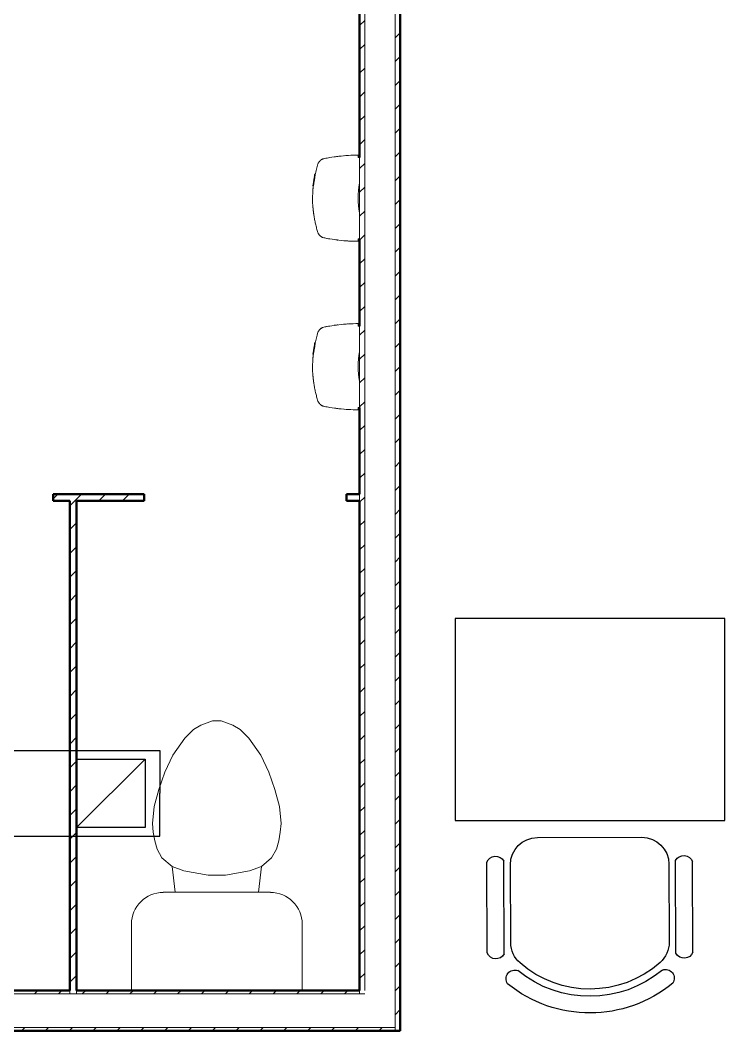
# Model space of a CAD drawing. Header units: inches. Extents: x -3 to 209, y -384 to 20.
# Drawn here: x 154.124 to 156.214, y -5.078 to -2.079 of the extents above; entities that cross this region are included whole.
import ezdxf

# ---------------------------------------------------------------- set-up
doc = ezdxf.new("R2010")
doc.units = ezdxf.units.IN
doc.header["$MEASUREMENT"] = 0
doc.linetypes.add('HIDDEN2', pattern=[0.1875, 0.125, -0.0625])
for name, color, linetype in [('A-WALL', 253, 'Continuous'), ('hidden line ko ito', 253, 'Continuous'), ('HVAC-Extraccion', 114, 'Continuous'), ('HVAC-Rejillas', 2, 'HIDDEN2'), ('NFF-FURN', 253, 'Continuous')]:
    doc.layers.add(name, color=color, linetype=linetype)
for name, color, linetype, lineweight in [('A-WALL-PATT', 253, 'Continuous', 50), ('P-SANR-FIXT', 253, 'Continuous', 9), ('Q-SPCQ', 253, 'Continuous', 9)]:
    doc.layers.add(name, color=color, linetype=linetype, lineweight=lineweight)

# ---------------------------------------------------------------- blocks, each defined once
blk = doc.blocks.new('rr')
at = {"linetype": 'ByBlock', "lineweight": -2}
for p, q in [((-0.0127, -0.0127), (0.0127, 0.0127)), ((-0.0127, -0.0127), (-0.0127, 0.0127)), ((-0.0127, 0.0127), (0.0127, 0.0127)), ((0.0127, 0.0127), (0.0127, -0.0127)), ((0.0127, -0.0127), (-0.0127, -0.0127))]:
    blk.add_line(p, q, dxfattribs=at)
blk = doc.blocks.new('A$C3D314434')
at = {"layer": 'hidden line ko ito', "linetype": 'ByBlock', "lineweight": -2}
for p, q in [((-254.2, 210.7), (-255.2, -64.8)), ((-304.2, 207.5), (-305.2, -61.3)), ((255.8, 208.7), (254.7, -66.7)), ((305.8, 205.2), (304.8, -63.6)), ((-234.3, 177.5), (-235.2, -54.2)), ((234.8, -55.9), (235.7, 175.7)), ((-155.5, -134.5), (154.5, -135.6))]:
    blk.add_line(p, q, dxfattribs=at)
for centre, radius, start, end in [((0, 0), 385.8, 50.3827, 129.1845), ((0, 0), 336.4, 50.2105, 129.3568), ((0, 0), 315, 48.506, 131.0612), ((-222.6, 284.2), 25.8, 144.9256, 291.0949), ((224.8, 282.5), 25.8, 248.4723, 34.6416), ((-278.5, 198), 27.4, 27.5656, 159.5515), ((-154.3, 177.2), 80, 131.0612, 179.7836), ((155.7, 176), 80, 359.7836, 48.506), ((280, 195.9), 27.4, 20.0157, 152.0016), ((-155.2, -54.5), 80, 179.7836, 269.7836), ((154.8, -55.6), 80, 269.7836, 359.7836), ((-279.5, -51.9), 27.4, 200.0157, 332.0016), ((279.1, -54), 27.4, 207.5656, 339.5515)]:
    blk.add_arc(centre, radius, start, end, dxfattribs=at)

msp = doc.modelspace()

# ---------------------------------------------------------------- linework, layer by layer
at = {"layer": 'A-WALL', "lineweight": 18}
for p, q in [((155.2362, -5.0684), (155.2362, 0.4323)), ((155.2362, 0.4323), (155.2362, -5.0784)), ((155.1462, -4.9584), (155.1462, -1.9734)), ((155.1462, -2.0784), (155.1462, -4.9584)), ((155.1312, -3.4855), (155.1312, -3.5055)), ((155.1312, -3.5055), (155.1312, -3.4855)), ((153.4218, -4.9684), (154.2718, -4.9684)), ((154.2718, -4.9684), (154.2718, -4.9584)), ((154.2918, -4.9684), (154.2718, -4.9684)), ((154.2718, -4.9684), (154.2918, -4.9684)), ((154.2918, -4.9684), (154.2918, -4.9584)), ((154.2918, -4.9684), (155.1312, -4.9684)), ((155.1312, -4.9684), (155.1312, -4.9584)), ((155.1462, -4.9684), (155.1312, -4.9684)), ((155.1312, -4.9684), (155.1462, -4.9684)), ((148.2118, -5.0684), (155.1462, -5.0684)), ((155.2362, -5.0684), (155.1462, -5.0684))]:
    msp.add_line(p, q, dxfattribs=at)
at = {"layer": 'A-WALL', "lineweight": 50}
for p, q in [((155.2512, -5.0784), (155.2512, 0.4173)), ((155.1312, -1.9734), (155.1312, -2.4869)), ((155.1312, -2.7283), (155.1312, -2.9869)), ((155.1312, -3.2283), (155.1312, -3.4855)), ((154.4918, -3.4855), (154.2218, -3.4855)), ((154.2218, -3.4855), (154.2218, -3.5055)), ((154.2218, -3.5055), (154.2718, -3.5055)), ((154.2718, -3.5055), (154.2718, -4.9584)), ((154.2918, -3.5055), (154.4918, -3.5055)), ((154.2918, -4.9584), (154.2918, -3.5055)), ((154.4918, -3.5055), (154.4918, -3.4855)), ((155.1312, -3.4855), (155.0918, -3.4855)), ((155.0918, -3.4855), (155.0918, -3.5055)), ((155.0918, -3.5055), (155.1312, -3.5055)), ((155.1312, -3.5055), (155.1312, -4.9584)), ((154.2718, -4.9584), (153.4218, -4.9584)), ((155.1312, -4.9584), (154.2918, -4.9584)), ((148.2018, -5.0784), (155.1462, -5.0784)), ((155.1462, -5.0784), (155.2362, -5.0784)), ((155.2362, -5.0784), (155.2512, -5.0784))]:
    msp.add_line(p, q, dxfattribs=at)
at = {"layer": 'A-WALL-PATT', "linetype": 'Continuous', "lineweight": 9}
for p, q in [((155.1312, -2.0952), (155.1462, -2.0802)), ((155.2362, -2.1316), (155.2512, -2.1166)), ((155.1312, -2.1659), (155.1462, -2.1509)), ((155.2362, -2.2023), (155.2512, -2.1873)), ((155.1312, -2.2366), (155.1462, -2.2216)), ((155.2362, -2.273), (155.2512, -2.258)), ((155.1312, -2.3073), (155.1462, -2.2923)), ((155.2362, -2.3437), (155.2512, -2.3287)), ((155.1312, -2.378), (155.1462, -2.363)), ((155.2362, -2.4144), (155.2512, -2.3994)), ((155.1312, -2.4487), (155.1462, -2.4337)), ((155.2362, -2.4851), (155.2512, -2.4701)), ((155.1312, -2.5194), (155.1462, -2.5044)), ((155.2362, -2.5558), (155.2512, -2.5408)), ((155.1312, -2.5901), (155.1462, -2.5751)), ((155.2362, -2.6266), (155.2512, -2.6116)), ((155.1312, -2.6608), (155.1462, -2.6458)), ((155.2362, -2.6973), (155.2512, -2.6823)), ((155.1312, -2.7316), (155.1462, -2.7166)), ((155.2362, -2.768), (155.2512, -2.753)), ((155.1312, -2.8023), (155.1462, -2.7873)), ((155.2362, -2.8387), (155.2512, -2.8237)), ((155.1312, -2.873), (155.1462, -2.858)), ((155.2362, -2.9094), (155.2512, -2.8944)), ((155.1312, -2.9437), (155.1462, -2.9287)), ((155.2362, -2.9801), (155.2512, -2.9651)), ((155.1312, -3.0144), (155.1462, -2.9994)), ((155.2362, -3.0508), (155.2512, -3.0358)), ((155.1312, -3.0851), (155.1462, -3.0701)), ((155.2362, -3.1215), (155.2512, -3.1065)), ((155.1312, -3.1558), (155.1462, -3.1408)), ((155.2362, -3.1922), (155.2512, -3.1772)), ((155.1312, -3.2265), (155.1462, -3.2115)), ((155.2362, -3.263), (155.2512, -3.248)), ((155.1312, -3.2972), (155.1462, -3.2822)), ((155.2362, -3.3337), (155.2512, -3.3187)), ((155.1312, -3.368), (155.1462, -3.353)), ((155.2362, -3.4044), (155.2512, -3.3894)), ((155.1312, -3.4387), (155.1462, -3.4237)), ((155.2362, -3.4751), (155.2512, -3.4601)), ((154.2218, -3.4996), (154.2359, -3.4855)), ((154.2718, -3.5203), (154.2866, -3.5055)), ((154.2866, -3.5055), (154.3066, -3.4855)), ((154.3573, -3.5055), (154.3773, -3.4855)), ((154.428, -3.5055), (154.448, -3.4855)), ((155.1312, -3.5094), (155.1462, -3.4944)), ((155.2362, -3.5458), (155.2512, -3.5308)), ((155.1312, -3.5801), (155.1462, -3.5651)), ((154.2718, -3.591), (154.2918, -3.571)), ((155.2362, -3.6165), (155.2512, -3.6015)), ((154.2718, -3.6617), (154.2918, -3.6417)), ((155.1312, -3.6508), (155.1462, -3.6358)), ((155.2362, -3.6872), (155.2512, -3.6722)), ((154.2718, -3.7324), (154.2918, -3.7124)), ((155.1312, -3.7215), (155.1462, -3.7065)), ((155.2362, -3.7579), (155.2512, -3.7429)), ((155.1312, -3.7922), (155.1462, -3.7772)), ((154.2718, -3.8031), (154.2918, -3.7831)), ((155.2362, -3.8286), (155.2512, -3.8136)), ((154.2718, -3.8738), (154.2918, -3.8538)), ((155.1312, -3.8629), (155.1462, -3.8479)), ((155.2362, -3.8993), (155.2512, -3.8843)), ((154.2718, -3.9445), (154.2918, -3.9245)), ((155.1312, -3.9336), (155.1462, -3.9186)), ((155.2362, -3.9701), (155.2512, -3.9551)), ((154.2718, -4.0152), (154.2918, -3.9952)), ((155.1312, -4.0043), (155.1462, -3.9893)), ((155.2362, -4.0408), (155.2512, -4.0258)), ((154.2718, -4.0859), (154.2918, -4.0659)), ((155.1312, -4.0751), (155.1462, -4.0601)), ((155.2362, -4.1115), (155.2512, -4.0965)), ((154.2718, -4.1567), (154.2918, -4.1367)), ((155.1312, -4.1458), (155.1462, -4.1308)), ((155.2362, -4.1822), (155.2512, -4.1672)), ((154.2718, -4.2274), (154.2918, -4.2074)), ((155.1312, -4.2165), (155.1462, -4.2015)), ((155.2362, -4.2529), (155.2512, -4.2379)), ((154.2718, -4.2981), (154.2918, -4.2781)), ((155.1312, -4.2872), (155.1462, -4.2722)), ((155.2362, -4.3236), (155.2512, -4.3086)), ((155.1312, -4.3579), (155.1462, -4.3429)), ((154.2718, -4.3688), (154.2918, -4.3488)), ((155.2362, -4.3943), (155.2512, -4.3793)), ((154.2718, -4.4395), (154.2918, -4.4195)), ((155.1312, -4.4286), (155.1462, -4.4136)), ((155.2362, -4.465), (155.2512, -4.45)), ((154.2718, -4.5102), (154.2918, -4.4902)), ((155.1312, -4.4993), (155.1462, -4.4843)), ((155.2362, -4.5357), (155.2512, -4.5207)), ((155.1312, -4.57), (155.1462, -4.555)), ((154.2718, -4.5809), (154.2918, -4.5609)), ((155.2362, -4.6065), (155.2512, -4.5915)), ((154.2718, -4.6516), (154.2918, -4.6316)), ((155.1312, -4.6407), (155.1462, -4.6257)), ((155.2362, -4.6772), (155.2512, -4.6622)), ((154.2718, -4.7223), (154.2918, -4.7023)), ((155.1312, -4.7115), (155.1462, -4.6965)), ((155.2362, -4.7479), (155.2512, -4.7329)), ((155.1312, -4.7822), (155.1462, -4.7672)), ((154.2718, -4.7931), (154.2918, -4.7731)), ((155.2362, -4.8186), (155.2512, -4.8036)), ((154.2718, -4.8638), (154.2918, -4.8438)), ((155.1312, -4.8529), (155.1462, -4.8379)), ((155.2362, -4.8893), (155.2512, -4.8743)), ((154.2718, -4.9345), (154.2918, -4.9145)), ((155.1312, -4.9236), (155.1462, -4.9086)), ((155.2362, -4.96), (155.2512, -4.945)), ((154.1671, -4.9684), (154.1771, -4.9584)), ((154.2378, -4.9684), (154.2478, -4.9584)), ((154.3086, -4.9684), (154.3186, -4.9584)), ((154.3793, -4.9684), (154.3893, -4.9584)), ((154.45, -4.9684), (154.46, -4.9584)), ((154.5207, -4.9684), (154.5307, -4.9584)), ((154.5914, -4.9684), (154.6014, -4.9584)), ((154.6621, -4.9684), (154.6721, -4.9584)), ((154.7328, -4.9684), (154.7428, -4.9584)), ((154.8035, -4.9684), (154.8135, -4.9584)), ((154.8742, -4.9684), (154.8842, -4.9584)), ((154.945, -4.9684), (154.955, -4.9584)), ((155.0157, -4.9684), (155.0257, -4.9584)), ((155.0864, -4.9684), (155.0964, -4.9584)), ((155.2362, -5.0307), (155.2512, -5.0157)), ((154.1278, -5.0784), (154.1378, -5.0684)), ((154.1986, -5.0784), (154.2086, -5.0684)), ((154.2693, -5.0784), (154.2793, -5.0684)), ((154.34, -5.0784), (154.35, -5.0684)), ((154.4107, -5.0784), (154.4207, -5.0684)), ((154.4814, -5.0784), (154.4914, -5.0684)), ((154.5521, -5.0784), (154.5621, -5.0684)), ((154.6228, -5.0784), (154.6328, -5.0684)), ((154.6935, -5.0784), (154.7035, -5.0684)), ((154.7642, -5.0784), (154.7742, -5.0684)), ((154.835, -5.0784), (154.845, -5.0684)), ((154.9057, -5.0784), (154.9157, -5.0684)), ((154.9764, -5.0784), (154.9864, -5.0684)), ((155.0471, -5.0784), (155.0571, -5.0684)), ((155.1178, -5.0784), (155.1278, -5.0684)), ((155.1885, -5.0784), (155.1985, -5.0684))]:
    msp.add_line(p, q, dxfattribs=at)
at = {"layer": 'HVAC-Extraccion'}
for p, q in [((153.3457, -4.2466), (154.5382, -4.2466)), ((154.5382, -4.2466), (154.5382, -4.3736)), ((154.5382, -4.5006), (154.5382, -4.3736)), ((153.3457, -4.5006), (154.5382, -4.5006))]:
    msp.add_line(p, q, dxfattribs=at)
at = {"layer": 'NFF-FURN'}
msp.add_lwpolyline([(155.4143, -4.4546), (156.2143, -4.4546), (156.2143, -3.8546), (155.4143, -3.8546), (155.4143, -4.4546)], dxfattribs=at)
at = {"layer": 'P-SANR-FIXT'}
for p, q in [((154.6948, -4.1589), (154.6599, -4.1716)), ((154.7202, -4.1589), (154.6948, -4.1589)), ((154.7551, -4.1716), (154.7202, -4.1589)), ((154.6379, -4.1843), (154.6125, -4.2097)), ((154.6599, -4.1716), (154.6379, -4.1843)), ((154.7771, -4.1843), (154.7551, -4.1716)), ((154.8025, -4.2097), (154.7771, -4.1843)), ((154.6125, -4.2097), (154.5773, -4.2605)), ((154.8377, -4.2605), (154.8025, -4.2097)), ((154.5773, -4.2605), (154.5536, -4.3113)), ((154.8614, -4.3113), (154.8377, -4.2605)), ((154.5536, -4.3113), (154.5351, -4.3621)), ((154.8799, -4.3621), (154.8614, -4.3113)), ((154.5351, -4.3621), (154.5214, -4.4131)), ((154.8936, -4.4131), (154.8799, -4.3621)), ((154.5214, -4.4131), (154.517, -4.4637)), ((154.898, -4.4637), (154.8936, -4.4131)), ((154.517, -4.4637), (154.5192, -4.489)), ((154.8958, -4.489), (154.898, -4.4637)), ((154.5192, -4.489), (154.5237, -4.5145)), ((154.8913, -4.5145), (154.8958, -4.489)), ((154.5237, -4.5145), (154.5305, -4.5399)), ((154.8845, -4.5399), (154.8913, -4.5145)), ((154.5305, -4.5399), (154.5449, -4.5653)), ((154.8701, -4.5653), (154.8845, -4.5399)), ((154.5449, -4.5653), (154.5752, -4.5907)), ((154.8398, -4.5907), (154.8701, -4.5653)), ((154.5752, -4.5907), (154.6101, -4.6034)), ((154.584, -4.6675), (154.5752, -4.5907)), ((154.6101, -4.6034), (154.6821, -4.6161)), ((154.6821, -4.6161), (154.7329, -4.6161)), ((154.7329, -4.6161), (154.8049, -4.6034)), ((154.8049, -4.6034), (154.8398, -4.5907)), ((154.831, -4.6675), (154.8398, -4.5907)), ((154.5488, -4.6675), (154.8663, -4.6675)), ((154.4541, -4.9584), (154.4541, -4.7622)), ((154.9609, -4.7622), (154.9609, -4.9584)), ((154.9609, -4.9584), (154.4541, -4.9584))]:
    msp.add_line(p, q, dxfattribs=at)
for centre, start, end in [((154.5488, -4.7622), 90, 180), ((154.8663, -4.7622), 0, 90)]:
    msp.add_arc(centre, 0.0946, start, end, dxfattribs=at)
at = {"layer": 'Q-SPCQ'}
for p, q in [((155.1267, -2.4798), (155.1267, -2.4869)), ((155.1267, -2.4869), (155.1312, -2.4869)), ((154.9959, -2.5498), (154.9962, -2.5481)), ((154.9959, -2.5497), (154.9961, -2.5486)), ((154.9959, -2.5497), (154.996, -2.549)), ((154.996, -2.549), (154.9962, -2.548)), ((154.9976, -2.5492), (154.996, -2.549)), ((154.9961, -2.5486), (154.9963, -2.5473)), ((154.9977, -2.5487), (154.9961, -2.5484)), ((154.9977, -2.5488), (154.9961, -2.5486)), ((154.9976, -2.5491), (154.9961, -2.5488)), ((154.9962, -2.5481), (154.9965, -2.5461)), ((154.9962, -2.548), (154.9963, -2.5474)), ((154.9978, -2.548), (154.9962, -2.5478)), ((154.9978, -2.5483), (154.9962, -2.548)), ((154.9978, -2.5483), (154.9962, -2.5481)), ((154.9977, -2.5485), (154.9962, -2.5482)), ((154.9963, -2.5473), (154.9964, -2.5464)), ((154.9979, -2.5475), (154.9963, -2.5473)), ((154.9979, -2.5476), (154.9963, -2.5474)), ((154.9979, -2.5477), (154.9963, -2.5475)), ((154.9964, -2.5464), (154.9965, -2.546)), ((154.998, -2.5467), (154.9964, -2.5464)), ((154.9979, -2.5472), (154.9964, -2.547)), ((154.9965, -2.5461), (154.9965, -2.5459)), ((154.9981, -2.5462), (154.9965, -2.5459)), ((154.9981, -2.5463), (154.9965, -2.546)), ((154.9981, -2.5463), (154.9965, -2.5461)), ((154.998, -2.5466), (154.9965, -2.5464)), ((154.9966, -2.5455), (154.9968, -2.544)), ((154.9982, -2.5455), (154.9966, -2.5452)), ((154.9982, -2.5458), (154.9966, -2.5455)), ((154.9968, -2.544), (154.9969, -2.5434)), ((154.9984, -2.5442), (154.9968, -2.544)), ((154.9969, -2.5434), (154.9971, -2.5425)), ((154.9985, -2.5436), (154.9969, -2.5434)), ((154.9985, -2.5436), (154.9969, -2.5434)), ((154.9986, -2.5428), (154.9971, -2.5425)), ((154.9973, -2.5408), (154.9975, -2.5399)), ((154.9973, -2.541), (154.9975, -2.54)), ((154.9973, -2.5411), (154.9973, -2.5408)), ((154.9989, -2.5411), (154.9973, -2.5408)), ((154.9989, -2.541), (154.9973, -2.5408)), ((154.9973, -2.5413), (154.9973, -2.541)), ((154.9989, -2.5412), (154.9973, -2.541)), ((154.9989, -2.5413), (154.9973, -2.5411)), ((154.9989, -2.5413), (154.9973, -2.5411)), ((154.9988, -2.5416), (154.9973, -2.5413)), ((154.9974, -2.5402), (154.9977, -2.5385)), ((154.999, -2.5404), (154.9974, -2.5402)), ((154.9989, -2.5408), (154.9974, -2.5405)), ((154.9975, -2.5399), (154.9977, -2.5385)), ((154.9991, -2.5399), (154.9975, -2.5397)), ((154.999, -2.5402), (154.9975, -2.5399)), ((154.999, -2.5403), (154.9975, -2.54)), ((154.9978, -2.5483), (154.9975, -2.55)), ((154.9977, -2.5488), (154.9975, -2.55)), ((154.9976, -2.5492), (154.9975, -2.5499)), ((154.9976, -2.5393), (154.9977, -2.5383)), ((154.9991, -2.5395), (154.9976, -2.5393)), ((154.9978, -2.5483), (154.9976, -2.5492)), ((154.9977, -2.5385), (154.9982, -2.5355)), ((154.9977, -2.5383), (154.998, -2.5365)), ((154.9977, -2.5385), (154.998, -2.5365)), ((154.9993, -2.5385), (154.9977, -2.5383)), ((154.9993, -2.5386), (154.9977, -2.5384)), ((154.9993, -2.5387), (154.9977, -2.5385)), ((154.9993, -2.5387), (154.9977, -2.5385)), ((154.9993, -2.5387), (154.9977, -2.5385)), ((154.9979, -2.5475), (154.9977, -2.5488)), ((154.9993, -2.5384), (154.9978, -2.5381)), ((154.9981, -2.5463), (154.9978, -2.5483)), ((154.9979, -2.5476), (154.9978, -2.5483)), ((154.998, -2.5467), (154.9979, -2.5475)), ((154.998, -2.5365), (154.9996, -2.5367)), ((154.998, -2.5365), (154.9996, -2.5367)), ((154.9981, -2.5463), (154.998, -2.5467)), ((154.9981, -2.5462), (154.9981, -2.5463)), ((154.9997, -2.5358), (154.9982, -2.5355)), ((154.9984, -2.5442), (154.9982, -2.5458)), ((154.9985, -2.5436), (154.9984, -2.5442)), ((154.9986, -2.5428), (154.9985, -2.5436)), ((154.9989, -2.5412), (154.9988, -2.5416)), ((154.999, -2.5402), (154.9989, -2.541)), ((154.999, -2.5403), (154.9989, -2.5412)), ((154.9989, -2.541), (154.9989, -2.5413)), ((154.9993, -2.5387), (154.999, -2.5402)), ((154.9993, -2.5387), (154.999, -2.5404)), ((154.9993, -2.5385), (154.9991, -2.5395)), ((154.9997, -2.5358), (154.9993, -2.5387)), ((154.9996, -2.5367), (154.9993, -2.5385)), ((154.9996, -2.5367), (154.9993, -2.5387)), ((154.9924, -2.5758), (154.9924, -2.5758)), ((154.9924, -2.5758), (154.9924, -2.5758)), ((154.9926, -2.5707), (154.9928, -2.5697)), ((154.9942, -2.5709), (154.9926, -2.5707)), ((154.9928, -2.5697), (154.9929, -2.5685)), ((154.9943, -2.5699), (154.9928, -2.5697)), ((154.9944, -2.5718), (154.9928, -2.5716)), ((154.9929, -2.5685), (154.993, -2.5682)), ((154.9945, -2.569), (154.9929, -2.5687)), ((154.993, -2.5682), (154.9931, -2.5678)), ((154.9946, -2.5684), (154.993, -2.5682)), ((154.9946, -2.5684), (154.993, -2.5682)), ((154.9931, -2.5678), (154.9932, -2.5667)), ((154.9947, -2.5679), (154.9931, -2.5676)), ((154.9946, -2.568), (154.9931, -2.5678)), ((154.9932, -2.5667), (154.9934, -2.5657)), ((154.9948, -2.567), (154.9932, -2.5667)), ((154.9949, -2.5664), (154.9933, -2.5662)), ((154.9933, -2.5666), (154.9948, -2.5668)), ((154.995, -2.5659), (154.9934, -2.5657)), ((154.9935, -2.5653), (154.9936, -2.5643)), ((154.9935, -2.5653), (154.9936, -2.5646)), ((154.995, -2.5656), (154.9935, -2.5653)), ((154.995, -2.5655), (154.9935, -2.5653)), ((154.9936, -2.5644), (154.9941, -2.561)), ((154.9936, -2.5646), (154.9939, -2.5627)), ((154.9952, -2.5647), (154.9936, -2.5644)), ((154.9952, -2.5646), (154.9936, -2.5644)), ((154.9951, -2.5648), (154.9936, -2.5646)), ((154.9952, -2.5642), (154.9937, -2.564)), ((154.9939, -2.5627), (154.9942, -2.5608)), ((154.9954, -2.563), (154.9939, -2.5627)), ((154.9954, -2.563), (154.9939, -2.5627)), ((154.994, -2.576), (154.994, -2.576)), ((154.994, -2.576), (154.994, -2.576)), ((154.9941, -2.561), (154.9957, -2.5612)), ((154.9956, -2.5618), (154.9941, -2.5615)), ((154.9942, -2.5608), (154.9943, -2.56)), ((154.9957, -2.561), (154.9942, -2.5608)), ((154.9957, -2.561), (154.9942, -2.5608)), ((154.9943, -2.5699), (154.9942, -2.5709)), ((154.9959, -2.5603), (154.9943, -2.56)), ((154.9945, -2.5688), (154.9943, -2.5699)), ((154.9945, -2.5589), (154.9946, -2.558)), ((154.996, -2.5592), (154.9945, -2.5589)), ((154.9946, -2.5684), (154.9945, -2.5688)), ((154.9962, -2.5582), (154.9946, -2.558)), ((154.9948, -2.567), (154.9946, -2.568)), ((154.9946, -2.568), (154.9946, -2.5684)), ((154.9948, -2.5565), (154.995, -2.5556)), ((154.9964, -2.5568), (154.9948, -2.5565)), ((154.995, -2.5659), (154.9948, -2.567)), ((154.995, -2.5556), (154.9951, -2.5549)), ((154.995, -2.5556), (154.9951, -2.5551)), ((154.9966, -2.5558), (154.995, -2.5556)), ((154.9966, -2.5558), (154.995, -2.5556)), ((154.9966, -2.5558), (154.995, -2.5556)), ((154.9952, -2.5646), (154.995, -2.5655)), ((154.9951, -2.5648), (154.995, -2.5656)), ((154.9951, -2.5549), (154.9952, -2.554)), ((154.9951, -2.5551), (154.9952, -2.5541)), ((154.9967, -2.5552), (154.9951, -2.5549)), ((154.9966, -2.5554), (154.9951, -2.5551)), ((154.9966, -2.5554), (154.9951, -2.5551)), ((154.9954, -2.563), (154.9951, -2.5648)), ((154.9952, -2.554), (154.9954, -2.5528)), ((154.9952, -2.5541), (154.9954, -2.5531)), ((154.9968, -2.5543), (154.9952, -2.554)), ((154.9968, -2.5543), (154.9952, -2.554)), ((154.9968, -2.5543), (154.9952, -2.5541)), ((154.9968, -2.5544), (154.9952, -2.5541)), ((154.9957, -2.5612), (154.9952, -2.5646)), ((154.9954, -2.5528), (154.9956, -2.552)), ((154.9954, -2.5531), (154.9955, -2.5527)), ((154.997, -2.553), (154.9954, -2.5528)), ((154.997, -2.5531), (154.9954, -2.5528)), ((154.997, -2.5533), (154.9954, -2.5531)), ((154.997, -2.5533), (154.9954, -2.5531)), ((154.9957, -2.561), (154.9954, -2.563)), ((154.9955, -2.5527), (154.997, -2.5529)), ((154.9956, -2.552), (154.9956, -2.5517)), ((154.9972, -2.5519), (154.9956, -2.5517)), ((154.9971, -2.5522), (154.9956, -2.552)), ((154.9971, -2.5522), (154.9956, -2.552)), ((154.9957, -2.551), (154.9958, -2.5508)), ((154.9973, -2.5512), (154.9957, -2.551)), ((154.9959, -2.5603), (154.9957, -2.561)), ((154.9958, -2.5504), (154.9959, -2.5497)), ((154.9958, -2.5507), (154.9958, -2.5504)), ((154.9974, -2.5506), (154.9958, -2.5504)), ((154.9958, -2.5508), (154.9958, -2.5507)), ((154.9973, -2.551), (154.9958, -2.5507)), ((154.9973, -2.551), (154.9958, -2.5507)), ((154.9973, -2.551), (154.9958, -2.5508)), ((154.9975, -2.55), (154.9959, -2.5497)), ((154.9959, -2.5497), (154.9975, -2.5499)), ((154.9975, -2.55), (154.9959, -2.5498)), ((154.9959, -2.5499), (154.9975, -2.5501)), ((154.9962, -2.5582), (154.996, -2.5592)), ((154.9966, -2.5558), (154.9964, -2.5568)), ((154.9968, -2.5544), (154.9966, -2.5554)), ((154.9967, -2.5552), (154.9966, -2.5558)), ((154.9966, -2.5554), (154.9966, -2.5558)), ((154.9968, -2.5543), (154.9967, -2.5552)), ((154.997, -2.553), (154.9968, -2.5543)), ((154.997, -2.5533), (154.9968, -2.5544)), ((154.9971, -2.5522), (154.997, -2.553)), ((154.997, -2.5529), (154.997, -2.5533)), ((154.9972, -2.5519), (154.9971, -2.5522)), ((154.9974, -2.5506), (154.9973, -2.551)), ((154.9973, -2.551), (154.9973, -2.551)), ((154.9973, -2.551), (154.9973, -2.5512)), ((154.9975, -2.55), (154.9974, -2.5506)), ((155.1312, -2.5633), (155.1312, -2.6509)), ((154.992, -2.58), (154.9936, -2.5802)), ((155.1267, -2.7283), (155.1267, -2.7354)), ((155.1312, -2.7283), (155.1267, -2.7283)), ((155.1267, -2.9798), (155.1267, -2.9869)), ((155.1267, -2.9869), (155.1312, -2.9869)), ((154.9945, -3.0589), (154.9946, -3.058)), ((154.996, -3.0592), (154.9945, -3.0589)), ((154.9962, -3.0582), (154.9946, -3.058)), ((154.9948, -3.0565), (154.995, -3.0556)), ((154.9964, -3.0568), (154.9948, -3.0565)), ((154.995, -3.0556), (154.9951, -3.0549)), ((154.995, -3.0556), (154.9951, -3.0551)), ((154.9966, -3.0558), (154.995, -3.0556)), ((154.9966, -3.0558), (154.995, -3.0556)), ((154.9966, -3.0558), (154.995, -3.0556)), ((154.9951, -3.0549), (154.9952, -3.054)), ((154.9951, -3.0551), (154.9952, -3.0541)), ((154.9967, -3.0552), (154.9951, -3.0549)), ((154.9966, -3.0554), (154.9951, -3.0551)), ((154.9966, -3.0554), (154.9951, -3.0551)), ((154.9952, -3.054), (154.9954, -3.0528)), ((154.9952, -3.0541), (154.9954, -3.0531)), ((154.9968, -3.0543), (154.9952, -3.054)), ((154.9968, -3.0543), (154.9952, -3.054)), ((154.9968, -3.0543), (154.9952, -3.0541)), ((154.9968, -3.0544), (154.9952, -3.0541)), ((154.9954, -3.0528), (154.9956, -3.052)), ((154.9954, -3.0531), (154.9955, -3.0527)), ((154.997, -3.053), (154.9954, -3.0528)), ((154.997, -3.0531), (154.9954, -3.0528)), ((154.997, -3.0533), (154.9954, -3.0531)), ((154.997, -3.0533), (154.9954, -3.0531)), ((154.9955, -3.0527), (154.997, -3.0529)), ((154.9956, -3.052), (154.9956, -3.0517)), ((154.9972, -3.0519), (154.9956, -3.0517)), ((154.9971, -3.0522), (154.9956, -3.052)), ((154.9971, -3.0522), (154.9956, -3.052)), ((154.9957, -3.051), (154.9958, -3.0508)), ((154.9973, -3.0512), (154.9957, -3.051)), ((154.9958, -3.0504), (154.9959, -3.0497)), ((154.9958, -3.0507), (154.9958, -3.0504)), ((154.9974, -3.0506), (154.9958, -3.0504)), ((154.9958, -3.0508), (154.9958, -3.0507)), ((154.9973, -3.051), (154.9958, -3.0507)), ((154.9973, -3.051), (154.9958, -3.0507)), ((154.9973, -3.051), (154.9958, -3.0508)), ((154.9959, -3.0498), (154.9962, -3.0481)), ((154.9959, -3.0497), (154.9961, -3.0486)), ((154.9959, -3.0497), (154.996, -3.049)), ((154.9975, -3.05), (154.9959, -3.0497)), ((154.9959, -3.0497), (154.9975, -3.0499)), ((154.9975, -3.05), (154.9959, -3.0498)), ((154.9959, -3.0499), (154.9975, -3.0501)), ((154.996, -3.049), (154.9962, -3.048)), ((154.9976, -3.0492), (154.996, -3.049)), ((154.9962, -3.0582), (154.996, -3.0592)), ((154.9961, -3.0486), (154.9963, -3.0473)), ((154.9977, -3.0487), (154.9961, -3.0484)), ((154.9977, -3.0488), (154.9961, -3.0486)), ((154.9976, -3.0491), (154.9961, -3.0488)), ((154.9962, -3.0481), (154.9965, -3.0461)), ((154.9962, -3.048), (154.9963, -3.0474)), ((154.9978, -3.048), (154.9962, -3.0478)), ((154.9978, -3.0483), (154.9962, -3.048)), ((154.9978, -3.0483), (154.9962, -3.0481)), ((154.9977, -3.0485), (154.9962, -3.0482)), ((154.9963, -3.0473), (154.9964, -3.0464)), ((154.9979, -3.0475), (154.9963, -3.0473)), ((154.9979, -3.0476), (154.9963, -3.0474)), ((154.9979, -3.0477), (154.9963, -3.0475)), ((154.9964, -3.0464), (154.9965, -3.046)), ((154.998, -3.0467), (154.9964, -3.0464)), ((154.9979, -3.0472), (154.9964, -3.047)), ((154.9966, -3.0558), (154.9964, -3.0568)), ((154.9965, -3.0461), (154.9965, -3.0459)), ((154.9981, -3.0462), (154.9965, -3.0459)), ((154.9981, -3.0463), (154.9965, -3.046)), ((154.9981, -3.0463), (154.9965, -3.0461)), ((154.998, -3.0466), (154.9965, -3.0464)), ((154.9966, -3.0455), (154.9968, -3.044)), ((154.9982, -3.0455), (154.9966, -3.0452)), ((154.9982, -3.0458), (154.9966, -3.0455)), ((154.9968, -3.0544), (154.9966, -3.0554)), ((154.9967, -3.0552), (154.9966, -3.0558)), ((154.9966, -3.0554), (154.9966, -3.0558)), ((154.9968, -3.0543), (154.9967, -3.0552)), ((154.9968, -3.044), (154.9969, -3.0434)), ((154.9984, -3.0442), (154.9968, -3.044)), ((154.997, -3.053), (154.9968, -3.0543)), ((154.997, -3.0533), (154.9968, -3.0544)), ((154.9969, -3.0434), (154.9971, -3.0425)), ((154.9985, -3.0436), (154.9969, -3.0434)), ((154.9985, -3.0436), (154.9969, -3.0434)), ((154.9971, -3.0522), (154.997, -3.053)), ((154.997, -3.0529), (154.997, -3.0533)), ((154.9986, -3.0428), (154.9971, -3.0425)), ((154.9972, -3.0519), (154.9971, -3.0522)), ((154.9973, -3.0408), (154.9975, -3.0399)), ((154.9973, -3.041), (154.9975, -3.04)), ((154.9973, -3.0411), (154.9973, -3.0408)), ((154.9989, -3.0411), (154.9973, -3.0408)), ((154.9989, -3.041), (154.9973, -3.0408)), ((154.9973, -3.0413), (154.9973, -3.041)), ((154.9989, -3.0412), (154.9973, -3.041)), ((154.9989, -3.0413), (154.9973, -3.0411)), ((154.9989, -3.0413), (154.9973, -3.0411)), ((154.9988, -3.0416), (154.9973, -3.0413)), ((154.9974, -3.0506), (154.9973, -3.051)), ((154.9973, -3.051), (154.9973, -3.051)), ((154.9973, -3.051), (154.9973, -3.0512)), ((154.9974, -3.0402), (154.9977, -3.0385)), ((154.999, -3.0404), (154.9974, -3.0402)), ((154.9989, -3.0408), (154.9974, -3.0405)), ((154.9975, -3.05), (154.9974, -3.0506)), ((154.9975, -3.0399), (154.9977, -3.0385)), ((154.9991, -3.0399), (154.9975, -3.0397)), ((154.999, -3.0402), (154.9975, -3.0399)), ((154.999, -3.0403), (154.9975, -3.04)), ((154.9978, -3.0483), (154.9975, -3.05)), ((154.9977, -3.0488), (154.9975, -3.05)), ((154.9976, -3.0492), (154.9975, -3.0499)), ((154.9976, -3.0393), (154.9977, -3.0383)), ((154.9991, -3.0395), (154.9976, -3.0393)), ((154.9978, -3.0483), (154.9976, -3.0492)), ((154.9977, -3.0385), (154.9982, -3.0355)), ((154.9977, -3.0383), (154.998, -3.0365)), ((154.9977, -3.0385), (154.998, -3.0365)), ((154.9993, -3.0385), (154.9977, -3.0383)), ((154.9993, -3.0386), (154.9977, -3.0384)), ((154.9993, -3.0387), (154.9977, -3.0385)), ((154.9993, -3.0387), (154.9977, -3.0385)), ((154.9993, -3.0387), (154.9977, -3.0385)), ((154.9979, -3.0475), (154.9977, -3.0488)), ((154.9993, -3.0384), (154.9978, -3.0381)), ((154.9981, -3.0463), (154.9978, -3.0483)), ((154.9979, -3.0476), (154.9978, -3.0483)), ((154.998, -3.0467), (154.9979, -3.0475)), ((154.998, -3.0365), (154.9996, -3.0367)), ((154.998, -3.0365), (154.9996, -3.0367)), ((154.9981, -3.0463), (154.998, -3.0467)), ((154.9981, -3.0462), (154.9981, -3.0463)), ((154.9997, -3.0358), (154.9982, -3.0355)), ((154.9984, -3.0442), (154.9982, -3.0458)), ((154.9985, -3.0436), (154.9984, -3.0442)), ((154.9986, -3.0428), (154.9985, -3.0436)), ((154.9989, -3.0412), (154.9988, -3.0416)), ((154.999, -3.0402), (154.9989, -3.041)), ((154.999, -3.0403), (154.9989, -3.0412)), ((154.9989, -3.041), (154.9989, -3.0413)), ((154.9993, -3.0387), (154.999, -3.0402)), ((154.9993, -3.0387), (154.999, -3.0404)), ((154.9993, -3.0385), (154.9991, -3.0395)), ((154.9997, -3.0358), (154.9993, -3.0387)), ((154.9996, -3.0367), (154.9993, -3.0385)), ((154.9996, -3.0367), (154.9993, -3.0387)), ((154.992, -3.08), (154.9936, -3.0802)), ((154.9924, -3.0758), (154.9924, -3.0758)), ((154.9924, -3.0758), (154.9924, -3.0758)), ((154.9926, -3.0707), (154.9928, -3.0697)), ((154.9942, -3.0709), (154.9926, -3.0707)), ((154.9928, -3.0697), (154.9929, -3.0685)), ((154.9943, -3.0699), (154.9928, -3.0697)), ((154.9944, -3.0718), (154.9928, -3.0716)), ((154.9929, -3.0685), (154.993, -3.0682)), ((154.9945, -3.069), (154.9929, -3.0687)), ((154.993, -3.0682), (154.9931, -3.0678)), ((154.9946, -3.0684), (154.993, -3.0682)), ((154.9946, -3.0684), (154.993, -3.0682)), ((154.9931, -3.0678), (154.9932, -3.0667)), ((154.9947, -3.0679), (154.9931, -3.0676)), ((154.9946, -3.068), (154.9931, -3.0678)), ((154.9932, -3.0667), (154.9934, -3.0657)), ((154.9948, -3.067), (154.9932, -3.0667)), ((154.9949, -3.0664), (154.9933, -3.0662)), ((154.9933, -3.0666), (154.9948, -3.0668)), ((154.995, -3.0659), (154.9934, -3.0657)), ((154.9935, -3.0653), (154.9936, -3.0643)), ((154.9935, -3.0653), (154.9936, -3.0646)), ((154.995, -3.0656), (154.9935, -3.0653)), ((154.995, -3.0655), (154.9935, -3.0653)), ((154.9936, -3.0644), (154.9941, -3.061)), ((154.9936, -3.0646), (154.9939, -3.0627)), ((154.9952, -3.0647), (154.9936, -3.0644)), ((154.9952, -3.0646), (154.9936, -3.0644)), ((154.9951, -3.0648), (154.9936, -3.0646)), ((154.9952, -3.0642), (154.9937, -3.064)), ((154.9939, -3.0627), (154.9942, -3.0608)), ((154.9954, -3.063), (154.9939, -3.0627)), ((154.9954, -3.063), (154.9939, -3.0627)), ((154.994, -3.076), (154.994, -3.076)), ((154.994, -3.076), (154.994, -3.076)), ((154.9941, -3.061), (154.9957, -3.0612)), ((154.9956, -3.0618), (154.9941, -3.0615)), ((154.9942, -3.0608), (154.9943, -3.06)), ((154.9957, -3.061), (154.9942, -3.0608)), ((154.9957, -3.061), (154.9942, -3.0608)), ((154.9943, -3.0699), (154.9942, -3.0709)), ((154.9959, -3.0603), (154.9943, -3.06)), ((154.9945, -3.0688), (154.9943, -3.0699)), ((154.9946, -3.0684), (154.9945, -3.0688)), ((154.9948, -3.067), (154.9946, -3.068)), ((154.9946, -3.068), (154.9946, -3.0684)), ((154.995, -3.0659), (154.9948, -3.067)), ((154.9952, -3.0646), (154.995, -3.0655)), ((154.9951, -3.0648), (154.995, -3.0656)), ((154.9954, -3.063), (154.9951, -3.0648)), ((154.9957, -3.0612), (154.9952, -3.0646)), ((154.9957, -3.061), (154.9954, -3.063)), ((154.9959, -3.0603), (154.9957, -3.061)), ((155.1312, -3.0633), (155.1312, -3.1509)), ((155.1267, -3.2283), (155.1267, -3.2354)), ((155.1312, -3.2283), (155.1267, -3.2283))]:
    msp.add_line(p, q, dxfattribs=at)
at = {"layer": 'Q-SPCQ', "flags": 128}
for points in [[(154.9921, -2.5902), (154.9917, -2.6042), (154.9918, -2.6182), (154.9926, -2.6322), (154.9927, -2.6343)], [(154.9921, -3.0902), (154.9917, -3.1042), (154.9918, -3.1182), (154.9926, -3.1322), (154.9927, -3.1343)]]:
    msp.add_lwpolyline(points, dxfattribs=at)
at = {"layer": 'Q-SPCQ'}
for centre in [(155.3414, -2.6071), (155.3414, -3.1071)]:
    msp.add_arc(centre, 0.2147, 168.2298, 191.7702, dxfattribs=at)
for points in [[(155.0222, -2.4908), (155.0239, -2.4904), (155.0277, -2.4896), (155.0346, -2.4883), (155.0396, -2.4874), (155.0423, -2.4869)], [(155.0347, -2.4883), (155.0342, -2.4884), (155.0337, -2.4885), (155.0332, -2.4886)], [(155.0423, -2.4869), (155.0512, -2.4854), (155.0694, -2.4828), (155.0978, -2.4804), (155.117, -2.4798), (155.1267, -2.4798)], [(155.1312, -2.4869), (155.1312, -2.4998), (155.1312, -2.5254), (155.1312, -2.5507), (155.1312, -2.5633)], [(155.0074, -2.5055), (155.008, -2.5042), (155.0092, -2.502), (155.0108, -2.4995), (155.0121, -2.498), (155.0127, -2.4974)], [(155.0189, -2.4925), (155.0184, -2.4928), (155.0176, -2.4932), (155.0166, -2.4939)], [(155.0222, -2.4908), (155.021, -2.4913), (155.0201, -2.4918), (155.0194, -2.4922)], [(155.1312, -2.6509), (155.1312, -2.6637), (155.1312, -2.6894), (155.1312, -2.7153), (155.1312, -2.7283)], [(155.0055, -2.7032), (155.0061, -2.7054), (155.0068, -2.7075), (155.0074, -2.7097)], [(155.0074, -2.7097), (155.0078, -2.7106), (155.0086, -2.7122), (155.0098, -2.7141), (155.0106, -2.7153), (155.0111, -2.7159)], [(155.0132, -2.7184), (155.0125, -2.7176), (155.011, -2.716), (155.0092, -2.7133), (155.008, -2.711), (155.0074, -2.7097)], [(155.0171, -2.7216), (155.018, -2.7223), (155.0188, -2.7227), (155.0193, -2.723)], [(155.0198, -2.7233), (155.0204, -2.7236), (155.0212, -2.724), (155.0222, -2.7244)], [(155.0427, -2.7283), (155.04, -2.7279), (155.0348, -2.727), (155.0278, -2.7256), (155.0239, -2.7248), (155.0222, -2.7244)], [(155.0336, -2.7267), (155.034, -2.7268), (155.0345, -2.7269), (155.0349, -2.727)], [(155.1267, -2.7354), (155.117, -2.7354), (155.0979, -2.7349), (155.0697, -2.7324), (155.0516, -2.7299), (155.0427, -2.7283)], [(155.0074, -3.0055), (155.008, -3.0042), (155.0092, -3.002), (155.0108, -2.9995), (155.0121, -2.998), (155.0127, -2.9974)], [(155.0189, -2.9925), (155.0184, -2.9928), (155.0176, -2.9932), (155.0166, -2.9939)], [(155.0222, -2.9908), (155.021, -2.9913), (155.0201, -2.9918), (155.0194, -2.9922)], [(155.0222, -2.9908), (155.0239, -2.9904), (155.0277, -2.9896), (155.0346, -2.9883), (155.0396, -2.9874), (155.0423, -2.9869)], [(155.0347, -2.9883), (155.0342, -2.9884), (155.0337, -2.9885), (155.0332, -2.9886)], [(155.0423, -2.9869), (155.0512, -2.9854), (155.0694, -2.9828), (155.0978, -2.9804), (155.117, -2.9798), (155.1267, -2.9798)], [(155.1312, -2.9869), (155.1312, -2.9998), (155.1312, -3.0254), (155.1312, -3.0507), (155.1312, -3.0633)], [(155.1312, -3.1509), (155.1312, -3.1637), (155.1312, -3.1894), (155.1312, -3.2153), (155.1312, -3.2283)], [(155.0055, -3.2032), (155.0061, -3.2054), (155.0068, -3.2075), (155.0074, -3.2097)], [(155.0074, -3.2097), (155.0078, -3.2106), (155.0086, -3.2122), (155.0098, -3.2141), (155.0106, -3.2153), (155.0111, -3.2159)], [(155.0132, -3.2184), (155.0125, -3.2176), (155.011, -3.216), (155.0092, -3.2133), (155.008, -3.211), (155.0074, -3.2097)], [(155.0171, -3.2216), (155.018, -3.2223), (155.0188, -3.2227), (155.0193, -3.223)], [(155.0198, -3.2233), (155.0204, -3.2236), (155.0212, -3.224), (155.0222, -3.2244)], [(155.0427, -3.2283), (155.04, -3.2279), (155.0348, -3.227), (155.0278, -3.2256), (155.0239, -3.2248), (155.0222, -3.2244)], [(155.0336, -3.2267), (155.034, -3.2268), (155.0345, -3.2269), (155.0349, -3.227)], [(155.1267, -3.2354), (155.117, -3.2354), (155.0979, -3.2349), (155.0697, -3.2324), (155.0516, -3.2299), (155.0427, -3.2283)]]:
    msp.add_open_spline(points, degree=3, dxfattribs=at)
for points, knots in [([(155.0666, -2.4834), (155.0658, -2.4835), (155.0622, -2.4839), (155.0586, -2.4845), (155.0559, -2.4849)], [0.6394155, 0.6394155, 0.6394155, 0.6394155, 0.6666667, 0.7551501, 0.7551501, 0.7551501, 0.7551501]), ([(155.0965, -2.4807), (155.0961, -2.4807), (155.093, -2.4809), (155.0898, -2.4811), (155.0871, -2.4813)], [0.3203892, 0.3203892, 0.3203892, 0.3203892, 0.3333333, 0.4204245, 0.4204245, 0.4204245, 0.4204245]), ([(154.9949, -2.5611), (154.9953, -2.5588), (154.996, -2.5538), (154.9974, -2.546), (154.999, -2.5379), (155.0008, -2.5298), (155.0028, -2.5217), (155.005, -2.5136), (155.0066, -2.5082), (155.0074, -2.5055)], [0.7006906, 0.7006906, 0.7006906, 0.7006906, 0.7391304, 0.7826087, 0.826087, 0.8695652, 0.9130435, 0.9565217, 1, 1, 1, 1]), ([(155.0127, -2.4974), (155.013, -2.4971), (155.0133, -2.4967), (155.014, -2.4961), (155.0146, -2.4956), (155.0153, -2.495), (155.0161, -2.4944), (155.0169, -2.4937), (155.0179, -2.4931), (155.0188, -2.4925), (155.0202, -2.4917), (155.0214, -2.4911), (155.0222, -2.4908)], [0, 0, 0, 0, 0.166667, 0.25, 0.333333, 0.416667, 0.5, 0.583333, 0.666667, 0.75, 0.833333, 1, 1, 1, 1]), ([(154.9921, -2.5896), (154.9921, -2.5895), (154.9921, -2.5894), (154.9921, -2.5891), (154.9922, -2.5885), (154.9922, -2.5875), (154.9923, -2.5862), (154.9924, -2.5853), (154.9924, -2.5848), (154.9924, -2.5844), (154.9925, -2.584), (154.9925, -2.5835), (154.9926, -2.5825), (154.9927, -2.5811), (154.9929, -2.5792), (154.993, -2.5777), (154.9931, -2.5765), (154.9932, -2.5753), (154.9934, -2.5737), (154.9936, -2.5718), (154.9938, -2.5699), (154.994, -2.5679), (154.9943, -2.5661), (154.9944, -2.565), (154.9945, -2.5645)], [0.5217391, 0.5217391, 0.5217391, 0.5217391, 0.5244565, 0.5271739, 0.5326087, 0.5434783, 0.5543478, 0.5597826, 0.5625, 0.5652174, 0.5679348, 0.5706522, 0.576087, 0.5869565, 0.5978261, 0.6086957, 0.6141304, 0.6195652, 0.6304348, 0.6413043, 0.6521739, 0.6630435, 0.673913, 0.6819552, 0.6819552, 0.6819552, 0.6819552]), ([(155.0074, -2.7097), (155.0061, -2.7054), (155.0036, -2.6968), (155.0003, -2.6837), (154.9976, -2.6707), (154.9959, -2.661), (154.9951, -2.6552), (154.9948, -2.653), (154.9946, -2.6515), (154.9944, -2.6499), (154.9942, -2.6483), (154.994, -2.6471), (154.9939, -2.646), (154.9938, -2.6453), (154.9937, -2.6445), (154.9936, -2.6435), (154.9935, -2.6423), (154.9933, -2.6411), (154.9933, -2.6403), (154.9932, -2.6398), (154.9932, -2.6395), (154.9932, -2.6392), (154.9931, -2.6387), (154.993, -2.6379), (154.9929, -2.6368), (154.9928, -2.6357), (154.9928, -2.6351), (154.9928, -2.6349)], [0, 0, 0, 0, 0.08, 0.16, 0.24, 0.32, 0.34, 0.35, 0.36, 0.37, 0.38, 0.39, 0.395, 0.4, 0.405, 0.41, 0.42, 0.43, 0.435, 0.4375, 0.44, 0.4425, 0.445, 0.45, 0.46, 0.47, 0.48, 0.48, 0.48, 0.48]), ([(155.0222, -2.7244), (155.0214, -2.7241), (155.0203, -2.7236), (155.019, -2.7228), (155.0181, -2.7223), (155.0172, -2.7217), (155.0164, -2.7211), (155.0156, -2.7205), (155.015, -2.72), (155.0144, -2.7195), (155.0138, -2.7189), (155.0134, -2.7186), (155.0132, -2.7184)], [0, 0, 0, 0, 0.166667, 0.25, 0.333333, 0.416667, 0.5, 0.583333, 0.666667, 0.75, 0.833333, 1, 1, 1, 1]), ([(155.0562, -2.7305), (155.0589, -2.7308), (155.0625, -2.7313), (155.066, -2.7318), (155.0669, -2.7319)], [0.2450379, 0.2450379, 0.2450379, 0.2450379, 0.3333333, 0.3607485, 0.3607485, 0.3607485, 0.3607485]), ([(155.0873, -2.7339), (155.09, -2.7341), (155.0931, -2.7343), (155.0962, -2.7345), (155.0966, -2.7345)], [0.5796798, 0.5796798, 0.5796798, 0.5796798, 0.6666667, 0.6796955, 0.6796955, 0.6796955, 0.6796955]), ([(155.0127, -2.9974), (155.013, -2.9971), (155.0133, -2.9967), (155.014, -2.9961), (155.0146, -2.9956), (155.0153, -2.995), (155.0161, -2.9944), (155.0169, -2.9937), (155.0179, -2.9931), (155.0188, -2.9925), (155.0202, -2.9917), (155.0214, -2.9911), (155.0222, -2.9908)], [0, 0, 0, 0, 0.166667, 0.25, 0.333333, 0.416667, 0.5, 0.583333, 0.666667, 0.75, 0.833333, 1, 1, 1, 1]), ([(155.0666, -2.9834), (155.0658, -2.9835), (155.0622, -2.9839), (155.0586, -2.9845), (155.0559, -2.9849)], [0.6394155, 0.6394155, 0.6394155, 0.6394155, 0.6666667, 0.7551501, 0.7551501, 0.7551501, 0.7551501]), ([(155.0965, -2.9807), (155.0961, -2.9807), (155.093, -2.9809), (155.0898, -2.9811), (155.0871, -2.9813)], [0.3203892, 0.3203892, 0.3203892, 0.3203892, 0.3333333, 0.4204245, 0.4204245, 0.4204245, 0.4204245]), ([(154.9949, -3.0611), (154.9953, -3.0588), (154.996, -3.0538), (154.9974, -3.046), (154.999, -3.0379), (155.0008, -3.0298), (155.0028, -3.0217), (155.005, -3.0136), (155.0066, -3.0082), (155.0074, -3.0055)], [0.7006906, 0.7006906, 0.7006906, 0.7006906, 0.7391304, 0.7826087, 0.826087, 0.8695652, 0.9130435, 0.9565217, 1, 1, 1, 1]), ([(154.9921, -3.0896), (154.9921, -3.0895), (154.9921, -3.0894), (154.9921, -3.0891), (154.9922, -3.0885), (154.9922, -3.0875), (154.9923, -3.0862), (154.9924, -3.0853), (154.9924, -3.0848), (154.9924, -3.0844), (154.9925, -3.084), (154.9925, -3.0835), (154.9926, -3.0825), (154.9927, -3.0811), (154.9929, -3.0792), (154.993, -3.0777), (154.9931, -3.0765), (154.9932, -3.0753), (154.9934, -3.0737), (154.9936, -3.0718), (154.9938, -3.0699), (154.994, -3.0679), (154.9943, -3.0661), (154.9944, -3.065), (154.9945, -3.0645)], [0.5217391, 0.5217391, 0.5217391, 0.5217391, 0.5244565, 0.5271739, 0.5326087, 0.5434783, 0.5543478, 0.5597826, 0.5625, 0.5652174, 0.5679348, 0.5706522, 0.576087, 0.5869565, 0.5978261, 0.6086957, 0.6141304, 0.6195652, 0.6304348, 0.6413043, 0.6521739, 0.6630435, 0.673913, 0.6819552, 0.6819552, 0.6819552, 0.6819552]), ([(155.0074, -3.2097), (155.0061, -3.2054), (155.0036, -3.1968), (155.0003, -3.1837), (154.9976, -3.1707), (154.9959, -3.161), (154.9951, -3.1552), (154.9948, -3.153), (154.9946, -3.1515), (154.9944, -3.1499), (154.9942, -3.1483), (154.994, -3.1471), (154.9939, -3.146), (154.9938, -3.1453), (154.9937, -3.1445), (154.9936, -3.1435), (154.9935, -3.1423), (154.9933, -3.1411), (154.9933, -3.1403), (154.9932, -3.1398), (154.9932, -3.1395), (154.9932, -3.1392), (154.9931, -3.1387), (154.993, -3.1379), (154.9929, -3.1368), (154.9928, -3.1357), (154.9928, -3.1351), (154.9928, -3.1349)], [0, 0, 0, 0, 0.08, 0.16, 0.24, 0.32, 0.34, 0.35, 0.36, 0.37, 0.38, 0.39, 0.395, 0.4, 0.405, 0.41, 0.42, 0.43, 0.435, 0.4375, 0.44, 0.4425, 0.445, 0.45, 0.46, 0.47, 0.48, 0.48, 0.48, 0.48]), ([(155.0222, -3.2244), (155.0214, -3.2241), (155.0203, -3.2236), (155.019, -3.2228), (155.0181, -3.2223), (155.0172, -3.2217), (155.0164, -3.2211), (155.0156, -3.2205), (155.015, -3.22), (155.0144, -3.2195), (155.0138, -3.2189), (155.0134, -3.2186), (155.0132, -3.2184)], [0, 0, 0, 0, 0.166667, 0.25, 0.333333, 0.416667, 0.5, 0.583333, 0.666667, 0.75, 0.833333, 1, 1, 1, 1]), ([(155.0562, -3.2305), (155.0589, -3.2308), (155.0625, -3.2313), (155.066, -3.2318), (155.0669, -3.2319)], [0.2450379, 0.2450379, 0.2450379, 0.2450379, 0.3333333, 0.3607485, 0.3607485, 0.3607485, 0.3607485]), ([(155.0873, -3.2339), (155.09, -3.2341), (155.0931, -3.2343), (155.0962, -3.2345), (155.0966, -3.2345)], [0.5796798, 0.5796798, 0.5796798, 0.5796798, 0.6666667, 0.6796955, 0.6796955, 0.6796955, 0.6796955])]:
    msp.add_open_spline(points, degree=3, knots=knots, dxfattribs=at)

# ---------------------------------------------------------------- block references
at = {"layer": 'HVAC-Rejillas', "xscale": 8, "yscale": 8, "zscale": 12}
msp.add_blockref('rr', (154.3933, -4.3736), dxfattribs=at)
at = {"layer": 'NFF-FURN', "xscale": -0.0009999999999852297, "yscale": 0.0009999999999852297, "zscale": 0.0009999999999852297, "rotation": 180}
msp.add_blockref('A$C3D314434', (155.8138, -4.6397), dxfattribs=at)

doc.saveas('drawing.dxf')
